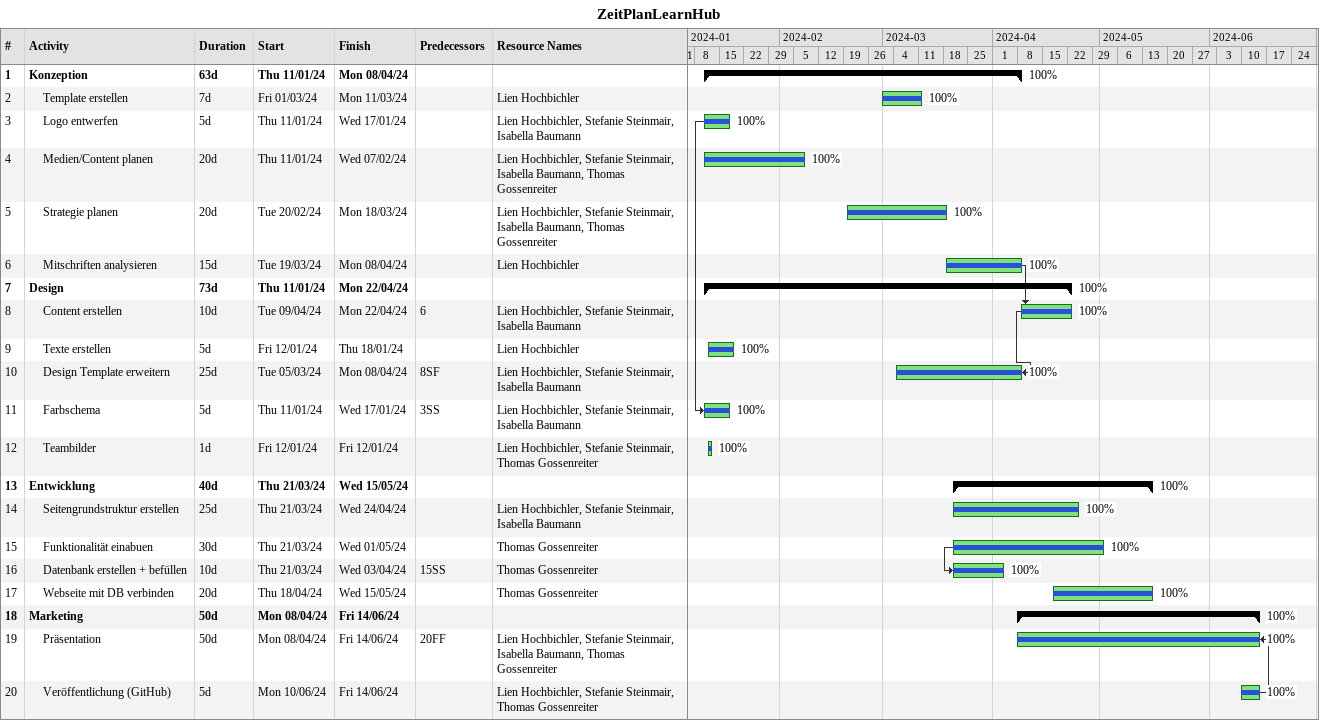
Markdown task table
ZeitPlanLearnHub

| ID | Level | Task | Duration | Start | Finish | Predecessors | Resources | % complete |
|---|---|---|---|---|---|---|---|---|
| 1 | 1 | **Konzeption** | 63d | 2024-01-11 | 2024-04-08 |  |  | 100 |
| 2 | 2 | Template erstellen | 7d | 2024-03-01 | 2024-03-11 |  | Lien Hochbichler | 100 |
| 3 | 2 | Logo entwerfen | 5d | 2024-01-11 | 2024-01-17 |  | Lien Hochbichler, Stefanie Steinmair, Isabella Baumann | 100 |
| 4 | 2 | Medien/Content planen | 20d | 2024-01-11 | 2024-02-07 |  | Lien Hochbichler, Stefanie Steinmair, Isabella Baumann, Thomas Gossenreiter | 100 |
| 5 | 2 | Strategie planen | 20d | 2024-02-20 | 2024-03-18 |  | Lien Hochbichler, Stefanie Steinmair, Isabella Baumann, Thomas Gossenreiter | 100 |
| 6 | 2 | Mitschriften analysieren | 15d | 2024-03-19 | 2024-04-08 |  | Lien Hochbichler | 100 |
| 7 | 1 | **Design** | 73d | 2024-01-11 | 2024-04-22 |  |  | 100 |
| 8 | 2 | Content erstellen | 10d | 2024-04-09 | 2024-04-22 | 6 | Lien Hochbichler, Stefanie Steinmair, Isabella Baumann | 100 |
| 9 | 2 | Texte erstellen | 5d | 2024-01-12 | 2024-01-18 |  | Lien Hochbichler | 100 |
| 10 | 2 | Design Template erweitern | 25d | 2024-03-05 | 2024-04-08 | 8SF | Lien Hochbichler, Stefanie Steinmair, Isabella Baumann | 100 |
| 11 | 2 | Farbschema | 5d | 2024-01-11 | 2024-01-17 | 3SS | Lien Hochbichler, Stefanie Steinmair, Isabella Baumann | 100 |
| 12 | 2 | Teambilder | 1d | 2024-01-12 | 2024-01-12 |  | Lien Hochbichler, Stefanie Steinmair, Thomas Gossenreiter | 100 |
| 13 | 1 | **Entwicklung** | 40d | 2024-03-21 | 2024-05-15 |  |  | 100 |
| 14 | 2 | Seitengrundstruktur erstellen | 25d | 2024-03-21 | 2024-04-24 |  | Lien Hochbichler, Stefanie Steinmair, Isabella Baumann | 100 |
| 15 | 2 | Funktionalität einabuen | 30d | 2024-03-21 | 2024-05-01 |  | Thomas Gossenreiter | 100 |
| 16 | 2 | Datenbank erstellen + befüllen | 10d | 2024-03-21 | 2024-04-03 | 15SS | Thomas Gossenreiter | 100 |
| 17 | 2 | Webseite mit DB verbinden | 20d | 2024-04-18 | 2024-05-15 |  | Thomas Gossenreiter | 100 |
| 18 | 1 | **Marketing** | 50d | 2024-04-08 | 2024-06-14 |  |  | 100 |
| 19 | 2 | Präsentation | 50d | 2024-04-08 | 2024-06-14 | 20FF | Lien Hochbichler, Stefanie Steinmair, Isabella Baumann, Thomas Gossenreiter | 100 |
| 20 | 2 | Veröffentlichung (GitHub) | 5d | 2024-06-10 | 2024-06-14 |  | Lien Hochbichler, Stefanie Steinmair, Thomas Gossenreiter | 100 |
